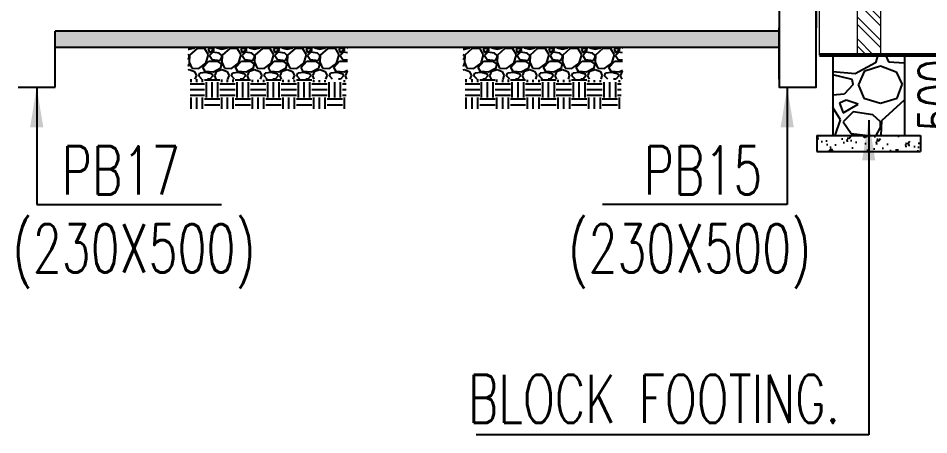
# Model space of a CAD drawing. Header units: millimetres. Extents: x 2659630 to 6742168, y -2425387 to -732288.
# Drawn here: x 3306699 to 3312358, y -1113815 to -1111224 of the extents above; entities that cross this region are included whole.
import ezdxf
from ezdxf.enums import TextEntityAlignment as Align

# ---------------------------------------------------------------- set-up
doc = ezdxf.new("R2010")
doc.units = ezdxf.units.MM
doc.header["$PDMODE"] = 35
doc.header["$PDSIZE"] = -25
for name, color, linetype in [('A-EARTH FILL', 1, 'Continuous'), ('A-RCC LINE', 6, 'Continuous'), ('A-RUBBLE', 1, 'Continuous'), ('S-BEAM NO', 3, 'Continuous'), ('S-CONCRET LINE', 4, 'Continuous'), ('S-DIM-1', 5, 'Continuous'), ('S-PCC', 9, 'Continuous')]:
    doc.layers.add(name, color=color, linetype=linetype)
for name, color, linetype, lineweight in [('A-PLASTER', 50, 'Continuous', 0), ('A-WALL', 113, 'Continuous', 9), ('A-WALL-PATT', 111, 'Continuous', 0)]:
    doc.layers.add(name, color=color, linetype=linetype, lineweight=lineweight)
doc.styles.add('ROMANS', font='r.shx', dxfattribs={"width": 0.7})
doc.dimstyles.new('dim33.33', dxfattribs={"dimtxt": 250, "dimasz": 250, "dimexe": 200, "dimexo": 200, "dimgap": 100, "dimtad": 1, "dimdec": 0, "dimlfac": 0.333331133, "dimzin": 0, "dimdsep": 46, "dimtxsty": 'ROMANS', "dimcen": 0, "dimclrd": 5, "dimclre": 5, "dimclrt": 4, "dimadec": 0, "dimazin": 0, "dimtfac": 1, "dimtdec": 0, "dimtix": 1, "dimtofl": 0, "dimtmove": 2, "dimatfit": 3, "dimfxl": 1, "dimtolj": 1, "dimtzin": 0, "dimlwd": -1, "dimlwe": -1, "dimarcsym": 0})
pattern_1 = [(50, (15407.5900441329, 93741.42775669403), (182.1846689960039, -15.93908553890307), [19.05, -209.55]), (355, (15407.5900441329, 93741.42775669403), (-35.24282597566698, 191.05664288218), [15.24, -167.64]), (100.451, (15422.7720441329, 93740.09950669402), (146.9425016659593, 175.1166878202918), [16.19, -178.09]), (46.1842, (15407.5900441329, 93792.22775669403), (271.0790408921299, -42.04232793272715), [28.575, -314.325]), (96.6356, (15430.1799441329, 93788.72425669403), (237.4042344662371, 247.4255558900492), [24.285, -267.135]), (351.1840000000001, (15407.5900441329, 93792.22775669403), (237.4046058139339, 247.4251178605977), [22.86, -251.46]), (21, (15432.9900441329, 93779.52775669403), (151.6148798353833, -102.2655185167625), [19.05, -209.55]), (326.0000000000001, (15432.9900441329, 93779.52775669403), (61.80202834764709, 184.1879661223193), [15.24, -167.64]), (71.4514, (15445.6245441329, 93771.00565669403), (213.4164907701244, 81.92285771605742), [16.19, -178.09]), (37.50000000000001, (15407.5900441329, 93741.42775669403), (3.088603250591817, 84.55503887315311), [0, -165.608, 0, -170.18, 0, -168.275]), (7.499999999999999, (15407.5900441329, 93741.42775669403), (66.81966251030575, 100.1805748181195), [0, -97.028, 0, -161.798, 0, -64.135]), (327.5, (15350.9480441329, 93741.42775669403), (135.5905951668714, -5.728743992673458), [0, -63.5, 0, -198.12, 0, -262.89]), (317.5, (15325.5480441329, 93741.42775669403), (148.129181386018, 25.42649103333301), [0, -82.54999999999998, 0, -131.572, 0, -186.69])]

# ---------------------------------------------------------------- blocks, each defined once
blk = doc.blocks.new('*D2147')
at = {"layer": 'Defpoints', "color": 0, "ltscale": 1200}
for p in [(3312207.017683135, -1111453.74834042), (3312207.017683135, -1111953.74834042), (3312644.693756588, -1111953.74834042)]:
    blk.add_point(p, dxfattribs=at)
at = {"layer": 'S-DIM-1', "color": 5}
for p, q in [((3312644.693756588, -1111203.74834042), (3312644.693756588, -1110953.74834042)), ((3312407.017683135, -1111453.74834042), (3312844.693756588, -1111453.74834042)), ((3312407.017683135, -1111953.74834042), (3312844.693756588, -1111953.74834042)), ((3312644.693756588, -1112203.74834042), (3312644.693756588, -1112453.74834042))]:
    blk.add_line(p, q, dxfattribs=at)
at = {"layer": 'S-DIM-1', "color": 5, "ltscale": 1200}
for points in [[(3312603.027089922, -1111203.74834042), (3312686.360423255, -1111203.74834042), (3312644.693756588, -1111453.74834042)], [(3312686.360423255, -1112203.74834042), (3312603.027089922, -1112203.74834042), (3312644.693756588, -1111953.74834042)]]:
    blk.add_solid(points, dxfattribs=at)
at = {"layer": 'S-DIM-1', "color": 4, "ltscale": 1200, "insert": (3312419.693756588, -1111703.74834042), "char_height": 250, "attachment_point": 5, "rotation": 90, "style": 'ROMANS'}
blk.add_mtext('\\A1;{500}', dxfattribs=at)

msp = doc.modelspace()

# ---------------------------------------------------------------- hatches: boundary and pattern name
at = {"layer": 'A-EARTH FILL'}
h = msp.add_hatch(dxfattribs=at)
h.set_pattern_fill('EARTH', color=256, scale=15, angle=90)
h.set_pattern_definition([(90, (4152902.718067348, -1164009.157207027), (-95.25, 95.25), [95.25, -95.25]), (90, (4152866.999317348, -1164009.157207027), (-95.25, 95.25), [95.25, -95.25]), (90, (4152831.280567348, -1164009.157207027), (-95.25, 95.25), [95.25, -95.25]), (180, (4152819.374317348, -1163997.250957027), (-95.25, -95.25), [95.25, -95.25]), (180, (4152819.374317348, -1163961.532207027), (-95.25, -95.25), [95.25, -95.25]), (180, (4152819.374317348, -1163925.813457027), (-95.25, -95.25), [95.25, -95.25])])
h.paths.add_polyline_path([(3308737.035461169, -1111788.196795037), (3308737.035461169, -1111610.576889622), (3307767.035461169, -1111603.748287263), (3307767.035461169, -1111788.196795037)])
h = msp.add_hatch(dxfattribs=at)
h.set_pattern_fill('EARTH', color=256, scale=15, angle=90)
h.set_pattern_definition([(90, (4154612.709899995, -1164009.157207027), (-95.25, 95.25), [95.25, -95.25]), (90, (4154576.991149995, -1164009.157207027), (-95.25, 95.25), [95.25, -95.25]), (90, (4154541.272399995, -1164009.157207027), (-95.25, 95.25), [95.25, -95.25]), (180, (4154529.366149995, -1163997.250957027), (-95.25, -95.25), [95.25, -95.25]), (180, (4154529.366149995, -1163961.532207027), (-95.25, -95.25), [95.25, -95.25]), (180, (4154529.366149995, -1163925.813457027), (-95.25, -95.25), [95.25, -95.25])])
h.paths.add_polyline_path([(3310447.027293816, -1111788.196795037), (3310447.027293816, -1111610.576889622), (3309477.027293816, -1111603.748287263), (3309477.027293816, -1111788.196795037)])
at = {"layer": 'A-RUBBLE'}
h = msp.add_hatch(dxfattribs=at)
h.set_pattern_fill('GRAVEL', color=256, scale=8)
h.set_pattern_definition([(228.0127875, (3154083.990586549, -1163805.957207026), (-1625.600000127665, -1828.799999886543), [27.3377152, -2706.4386911652]), (184.9697409999996, (3154065.702586549, -1163826.277207027), (2438.39999903524, 203.2000115758339), [46.91237759999985, -4644.323911481901]), (132.5104471, (3154018.966586549, -1163830.341207027), (2032.000000858199, -2235.199999219677), [33.0785216, -3274.777823528]), (267.273689, (3153939.718586549, -1163881.141207027), (203.200000425578, 4063.999999978651), [42.72036159999975, -4229.314994059007]), (292.83365418, (3153937.686586549, -1163923.813207027), (-1016.000000085073, 2438.399999964437), [41.89069599999975, -4147.184619627487]), (357.2736889999999, (3153953.942586549, -1163962.421207027), (-4063.999999978651, 203.2000004255783), [42.72036159999975, -4229.314994059007]), (37.69424047, (3153996.614586549, -1163964.453207027), (-2641.599999882872, -2032.000000152033), [56.49549279999999, -5593.049225139761]), (72.25532837, (3154041.318586549, -1163929.909207026), (1422.400000382343, 4470.399999878308), [53.3375616, -5280.4205281524]), (121.42956562, (3154057.574586549, -1163879.109207027), (-1625.60000023065, 2641.599999858081), [42.86504, -4243.643655896961]), (175.2363583, (3154035.222586549, -1163842.533207027), (2235.199999967962, -203.2000003511405), [48.93706239999975, -2397.914955999984]), (222.3974377999999, (3153986.454586549, -1163838.469207027), (-2438.399999921973, -2235.200000085119), [63.2862336, -6265.341800974159]), (138.81407483, (3154140.886586549, -1163883.173207026), (-1422.399999914681, 1219.200000099135), [21.6003632, -2138.44526594752]), (171.4692344, (3154124.630586549, -1163868.949207027), (2641.600000071172, -406.3999995389874), [41.0945584, -4068.3711197632]), (225, (3154083.990586549, -1163862.853207027), (0, -203.2000000000191), [28.7367472, -258.63144867424]), (203.1985905099998, (3154069.766586549, -1163838.469207027), (1016.000000027687, 406.3999999287467), [15.47530559999995, -1532.049789511513]), (291.80140949, (3154055.542586549, -1163844.565207026), (-203.2000000425197, 609.5999999858298), [21.8852496, -1072.3802392]), (30.96375653, (3154063.670586549, -1163864.885207027), (609.6000000149106, 406.39999997769), [35.54557279999975, -1149.303852232792]), (161.56505118, (3154094.150586549, -1163846.597207027), (406.4000000106066, -203.1999999787003), [25.7029712, -616.87184934624]), (16.389540334, (3153937.686586549, -1163844.565207026), (2032.000000000012, 609.6000000000195), [36.00704, -3564.70613380312]), (70.34617594, (3153972.230586549, -1163834.405207027), (-812.8000000743452, -2235.199999973633), [30.2079152, -2990.577254256]), (293.19859051, (3154094.150586549, -1163805.957207026), (-406.399999929061, 1016.000000028423), [30.95040799999988, -1516.574687111512]), (343.6104596700001, (3154106.342586549, -1163834.405207027), (-2032.000000042583, 609.5999998578287), [36.00703999999975, -3564.706133803184]), (339.44395478, (3153937.686586549, -1163970.549207027), (-1015.999999999989, 406.4000000000168), [34.72281599999974, -1701.418745048472]), (294.7751406, (3153970.198586549, -1163982.741207026), (-1016.000001209354, 2235.199999450181), [29.0937696, -2880.2874704576]), (66.80140949, (3154096.182586549, -1164009.157207027), (406.3999999361839, 1016.000000025544), [30.950408, -1516.57468711152]), (17.35402464, (3154108.374586549, -1163980.709207027), (-2641.599999947442, -812.8000001705971), [34.06261920000001, -3372.190078416]), (69.44395478, (3153996.614586549, -1164009.157207027), (-406.4000000070769, -1015.999999997171), [17.361408, -1718.78015304848]), (101.309932474, (3154083.990586549, -1164009.157207027), (-203.200000000032, 812.8000000000295), [10.361168, -1025.75959716208]), (165.963756532, (3154081.958586549, -1163998.997207026), (609.599999999961, -203.1999999999892), [41.89069600000001, -795.92436712552]), (186.0090059599996, (3154041.318586549, -1163988.837207027), (2031.99999998923, 203.2000001063483), [38.8213599999998, -3843.309189066948]), (303.69006753, (3154063.670586549, -1163883.173207026), (-203.2000000282375, 406.3999999858962), [29.3059104, -703.3421087744]), (353.15722659, (3154079.926586549, -1163907.557207027), (3454.400000021255, -406.3999998191515), [51.1645408, -5065.28072520248]), (60.9453959, (3154130.726586549, -1163913.653207026), (-812.8000000223749, -1422.39999998722), [20.9206592, -2071.1513854488]), (90, (3154140.886586549, -1163895.365207027), (-203.2, 203.2), [12.192, -191.008]), (120.25643716, (3154037.254586549, -1163982.741207026), (812.7999999005732, -1422.400000056784), [28.22935679999994, -2794.715261855993]), (48.01278749999999, (3154023.030586549, -1163958.357207027), (1625.600000134027, 1828.799999880816), [54.6754304, -2679.1009759652]), (0, (3154059.606586549, -1163917.717207027), (203.2, 203.2), [52.832, -150.368]), (325.3048465, (3154112.438586549, -1163917.717207027), (2032.000000769722, -1422.399998900366), [32.1287648, -3180.7453379312]), (254.0546040999999, (3154138.854586549, -1163936.005207026), (-203.1999999858045, -812.8000000035797), [29.5863264, -1449.73200310176]), (207.64597536, (3154130.726586549, -1163964.453207027), (-3860.800000141868, -2031.99999973046), [48.17160799999974, -4768.997153835007]), (175.42607874, (3154088.054586549, -1163986.805207027), (-2641.599999999906, 203.1999999999582), [50.96235679999999, -5045.2677164992])])
h.paths.add_polyline_path([(3308744.887052846, -1111403.748287263), (3307754.887052846, -1111403.748287263), (3307754.887052846, -1111603.748287263), (3308744.887052846, -1111603.748287263)])
h = msp.add_hatch(dxfattribs=at)
h.set_pattern_fill('GRAVEL', color=256, scale=8)
h.set_pattern_definition([(228.0127875, (3155793.982419197, -1163805.957207026), (-1625.600000127665, -1828.799999886543), [27.3377152, -2706.4386911652]), (184.9697409999996, (3155775.694419197, -1163826.277207027), (2438.39999903524, 203.2000115758339), [46.91237759999985, -4644.323911481901]), (132.5104471, (3155728.958419197, -1163830.341207027), (2032.000000858199, -2235.199999219677), [33.0785216, -3274.777823528]), (267.273689, (3155649.710419197, -1163881.141207027), (203.200000425578, 4063.999999978651), [42.72036159999975, -4229.314994059007]), (292.83365418, (3155647.678419197, -1163923.813207027), (-1016.000000085073, 2438.399999964437), [41.89069599999975, -4147.184619627487]), (357.2736889999999, (3155663.934419197, -1163962.421207027), (-4063.999999978651, 203.2000004255783), [42.72036159999975, -4229.314994059007]), (37.69424047, (3155706.606419197, -1163964.453207027), (-2641.599999882872, -2032.000000152033), [56.49549279999999, -5593.049225139761]), (72.25532837, (3155751.310419197, -1163929.909207026), (1422.400000382343, 4470.399999878308), [53.3375616, -5280.4205281524]), (121.42956562, (3155767.566419197, -1163879.109207027), (-1625.60000023065, 2641.599999858081), [42.86504, -4243.643655896961]), (175.2363583, (3155745.214419197, -1163842.533207027), (2235.199999967962, -203.2000003511405), [48.93706239999975, -2397.914955999984]), (222.3974377999999, (3155696.446419197, -1163838.469207027), (-2438.399999921973, -2235.200000085119), [63.2862336, -6265.341800974159]), (138.81407483, (3155850.878419197, -1163883.173207026), (-1422.399999914681, 1219.200000099135), [21.6003632, -2138.44526594752]), (171.4692344, (3155834.622419197, -1163868.949207027), (2641.600000071172, -406.3999995389874), [41.0945584, -4068.3711197632]), (225, (3155793.982419197, -1163862.853207027), (0, -203.2000000000191), [28.7367472, -258.63144867424]), (203.1985905099998, (3155779.758419197, -1163838.469207027), (1016.000000027687, 406.3999999287467), [15.47530559999995, -1532.049789511513]), (291.80140949, (3155765.534419197, -1163844.565207026), (-203.2000000425197, 609.5999999858298), [21.8852496, -1072.3802392]), (30.96375653, (3155773.662419197, -1163864.885207027), (609.6000000149106, 406.39999997769), [35.54557279999975, -1149.303852232792]), (161.56505118, (3155804.142419197, -1163846.597207027), (406.4000000106066, -203.1999999787003), [25.7029712, -616.87184934624]), (16.389540334, (3155647.678419197, -1163844.565207026), (2032.000000000012, 609.6000000000195), [36.00704, -3564.70613380312]), (70.34617594, (3155682.222419197, -1163834.405207027), (-812.8000000743452, -2235.199999973633), [30.2079152, -2990.577254256]), (293.19859051, (3155804.142419197, -1163805.957207026), (-406.399999929061, 1016.000000028423), [30.95040799999988, -1516.574687111512]), (343.6104596700001, (3155816.334419196, -1163834.405207027), (-2032.000000042583, 609.5999998578287), [36.00703999999975, -3564.706133803184]), (339.44395478, (3155647.678419197, -1163970.549207027), (-1015.999999999989, 406.4000000000168), [34.72281599999974, -1701.418745048472]), (294.7751406, (3155680.190419197, -1163982.741207026), (-1016.000001209354, 2235.199999450181), [29.0937696, -2880.2874704576]), (66.80140949, (3155806.174419197, -1164009.157207027), (406.3999999361839, 1016.000000025544), [30.950408, -1516.57468711152]), (17.35402464, (3155818.366419197, -1163980.709207027), (-2641.599999947442, -812.8000001705971), [34.06261920000001, -3372.190078416]), (69.44395478, (3155706.606419197, -1164009.157207027), (-406.4000000070769, -1015.999999997171), [17.361408, -1718.78015304848]), (101.309932474, (3155793.982419197, -1164009.157207027), (-203.200000000032, 812.8000000000295), [10.361168, -1025.75959716208]), (165.963756532, (3155791.950419197, -1163998.997207026), (609.599999999961, -203.1999999999892), [41.89069600000001, -795.92436712552]), (186.0090059599996, (3155751.310419197, -1163988.837207027), (2031.99999998923, 203.2000001063483), [38.8213599999998, -3843.309189066948]), (303.69006753, (3155773.662419197, -1163883.173207026), (-203.2000000282375, 406.3999999858962), [29.3059104, -703.3421087744]), (353.15722659, (3155789.918419197, -1163907.557207027), (3454.400000021255, -406.3999998191515), [51.1645408, -5065.28072520248]), (60.9453959, (3155840.718419197, -1163913.653207026), (-812.8000000223749, -1422.39999998722), [20.9206592, -2071.1513854488]), (90, (3155850.878419197, -1163895.365207027), (-203.2, 203.2), [12.192, -191.008]), (120.25643716, (3155747.246419196, -1163982.741207026), (812.7999999005732, -1422.400000056784), [28.22935679999994, -2794.715261855993]), (48.01278749999999, (3155733.022419197, -1163958.357207027), (1625.600000134027, 1828.799999880816), [54.6754304, -2679.1009759652]), (0, (3155769.598419197, -1163917.717207027), (203.2, 203.2), [52.832, -150.368]), (325.3048465, (3155822.430419197, -1163917.717207027), (2032.000000769722, -1422.399998900366), [32.1287648, -3180.7453379312]), (254.0546040999999, (3155848.846419197, -1163936.005207026), (-203.1999999858045, -812.8000000035797), [29.5863264, -1449.73200310176]), (207.64597536, (3155840.718419197, -1163964.453207027), (-3860.800000141868, -2031.99999973046), [48.17160799999974, -4768.997153835007]), (175.42607874, (3155798.046419197, -1163986.805207027), (-2641.599999999906, 203.1999999999582), [50.96235679999999, -5045.2677164992])])
h.paths.add_polyline_path([(3310454.878885493, -1111403.748287263), (3309464.878885493, -1111403.748287263), (3309464.878885493, -1111603.748287263), (3310454.878885493, -1111603.748287263)])
h = msp.add_hatch(dxfattribs=at)
h.set_pattern_fill('GRAVEL', color=256, scale=24)
h.set_pattern_definition([(228.0127874999996, (2866265.88315484, -1265259.412027205), (-4876.800000382994, -5486.399999659629), [82.01314560000002, -8119.316073495601]), (184.9697409999993, (2866211.019154842, -1265320.372027205), (7315.199997105721, 609.6000347275017), [140.7371327999994, -13932.97173444569]), (132.5104471, (2866070.811154841, -1265332.564027205), (6096.000002574598, -6705.59999765903), [99.2355648, -9824.333470583999]), (267.273689, (2865833.067154841, -1265484.964027205), (609.600001276734, 12191.99999993595), [128.1610847999988, -12687.944982177]), (292.83365418, (2865826.97115484, -1265612.980027205), (-3048.000000255218, 7315.19999989331), [125.6720879999991, -12441.55385888245]), (357.2736889999999, (2865875.739154841, -1265728.804027205), (-12191.99999993595, 609.6000012767347), [128.1610847999988, -12687.944982177]), (37.69424047, (2866003.755154842, -1265734.900027205), (-7924.799999648614, -6096.000000456099), [169.4864784, -16779.14767541928]), (72.25532837, (2866137.867154841, -1265631.268027205), (4267.20000114703, 13411.19999963493), [160.0126848, -15841.2615844572]), (121.42956562, (2866186.635154841, -1265478.868027205), (-4876.800000691948, 7924.799999574245), [128.59512, -12730.93096769088]), (175.2363583, (2866119.579154843, -1265369.140027205), (6705.599999903886, -609.6000010534215), [146.8111871999988, -7193.744867999942]), (222.3974377999999, (2865973.275154841, -1265356.948027205), (-7315.199999765919, -6705.600000255358), [189.8587008, -18796.02540292248]), (138.81407483, (2866436.571154841, -1265491.060027205), (-4267.199999744042, 3657.600000297403), [64.80108959999998, -6415.33579784256]), (171.4692344, (2866387.803154842, -1265448.388027205), (7924.800000213518, -1219.199998616962), [123.2836752, -12205.1133592896]), (225, (2866265.88315484, -1265430.100027205), (0, -609.6000000000574), [86.2102416, -775.89434602272]), (203.1985905099998, (2866223.211154842, -1265356.948027205), (3048.000000083061, 1219.19999978624), [46.42591679999973, -4596.149368534525]), (291.80140949, (2866180.539154842, -1265375.236027205), (-609.600000127559, 1828.799999957489), [65.6557488, -3217.1407176]), (30.96375653, (2866204.923154841, -1265436.196027205), (1828.800000044732, 1219.19999993307), [106.6367183999991, -3447.911556698372]), (161.56505118, (2866296.363154841, -1265381.332027205), (1219.20000003182, -609.5999999361009), [77.1089136, -1850.61554803872]), (16.389540334, (2865826.97115484, -1265375.236027205), (6096.000000000035, 1828.800000000058), [108.02112, -10694.11840140936]), (70.34617594, (2865930.603154841, -1265344.756027205), (-2438.400000223036, -6705.599999920898), [90.62374559999999, -8971.731762767999]), (293.19859051, (2866296.363154841, -1265259.412027205), (-1219.199999787183, 3048.000000085269), [92.8512239999994, -4549.724061334521]), (343.6104596700001, (2866332.93915484, -1265344.756027205), (-6096.000000127749, 1828.799999573486), [108.0211199999991, -10694.11840140952]), (339.44395478, (2865826.97115484, -1265753.188027205), (-3047.999999999967, 1219.20000000005), [104.1684479999991, -5104.256235145403]), (294.7751406, (2865924.507154842, -1265789.764027205), (-3048.000003628063, 6705.599998350543), [87.28130879999999, -8640.8624113728]), (66.80140949, (2866302.459154841, -1265869.012027205), (1219.199999808552, 3048.000000076633), [92.851224, -4549.724061334559]), (17.35402463999999, (2866339.035154841, -1265783.668027205), (-7924.799999842325, -2438.400000511791), [102.1878576, -10116.570235248]), (69.44395478, (2866003.755154842, -1265869.012027205), (-1219.200000021231, -3047.999999991512), [52.08422399999998, -5156.34045914544]), (101.309932474, (2866265.88315484, -1265869.012027205), (-609.600000000096, 2438.400000000089), [31.083504, -3077.27879148624]), (165.963756532, (2866259.787154841, -1265838.532027205), (1828.799999999883, -609.5999999999676), [125.672088, -2387.77310137656]), (186.0090059599993, (2866137.867154841, -1265808.052027205), (6095.999999967688, 609.6000003190449), [116.4640799999993, -11529.92756720083]), (303.69006753, (2866204.923154841, -1265491.060027205), (-609.6000000847125, 1219.199999957689), [87.91773119999999, -2110.0263263232]), (353.15722659, (2866253.691154842, -1265564.212027205), (10363.20000006376, -1219.199999457454), [153.4936224, -15195.84217560744]), (60.9453959, (2866406.091154841, -1265582.500027205), (-2438.400000067125, -4267.199999961661), [62.76197759999999, -6213.454156346399]), (90, (2866436.571154841, -1265527.636027205), (-609.5999999999999, 609.5999999999999), [36.576, -573.0239999999999]), (120.25643716, (2866125.67515484, -1265789.764027205), (2438.399999701719, -4267.200000170351), [84.68807039999967, -8384.145785567956]), (48.01278749999999, (2866083.003154841, -1265716.612027206), (4876.800000402081, 5486.399999642449), [164.0262912, -8037.302927895599]), (0, (2866192.731154841, -1265594.692027205), (609.5999999999999, 609.5999999999999), [158.496, -451.104]), (325.3048465, (2866351.227154841, -1265594.692027205), (6096.000002309167, -4267.199996701099), [96.3862944, -9542.236013793601]), (254.0546040999999, (2866430.47515484, -1265649.556027205), (-609.5999999574136, -2438.400000010739), [88.7589792, -4349.19600930528]), (207.64597536, (2866406.091154841, -1265734.900027205), (-11582.4000004256, -6095.99999919138), [144.5148239999988, -14306.991461505]), (175.42607874, (2866278.075154842, -1265801.956027205), (-7924.799999999719, 609.5999999998747), [152.8870704, -15135.8031494976])])
h.paths.add_polyline_path([(3311761.841534621, -1111953.74834982), (3311761.841534621, -1111453.748374795), (3312207.017683135, -1111453.748374795), (3312207.017683135, -1111953.74834042)])
at = {"layer": 'A-WALL-PATT'}
h = msp.add_hatch(dxfattribs=at)
h.set_pattern_fill('ANSI32', color=256, scale=10, angle=89.99999999999999, style=0)
h.set_pattern_definition([(135, (-1917.406333744992, 100380.2506432867), (-67.35192090801866, -67.35192090801866), []), (135, (-1917.406333744992, 100425.1519432867), (-67.35192090801866, -67.35192090801866), [])])
h.paths.add_polyline_path([(3311911.84153462, -1111453.748346653), (3312057.017683135, -1111453.748343587), (3312057.017683135, -1111153.743948988), (3312042.0176833, -1111153.743951223), (3311926.84153462, -1111153.743968382), (3311911.84153462, -1111153.743970617), (3311911.84153462, -1111453.748346653)])
at = {"layer": 'S-PCC'}
h = msp.add_hatch(dxfattribs=at)
h.set_pattern_fill('AR-CONC', color=256, style=0)
h.set_pattern_definition(pattern_1)
h.paths.add_polyline_path([(3311428.642920507, -1111303.744706504), (3306928.642292265, -1111303.744706504), (3306928.642292265, -1111403.748634751), (3311428.642920507, -1111403.748551345)])
h = msp.add_hatch(dxfattribs=at)
h.set_pattern_fill('AR-CONC', color=256, style=0)
h.set_pattern_definition(pattern_1)
h.paths.add_polyline_path([(3311661.841534621, -1111953.748351932), (3311661.841534621, -1112053.748351932), (3312307.017683135, -1112053.748338309), (3312307.017683135, -1111953.748338309)])

# ---------------------------------------------------------------- linework, layer by layer
at = {"const_width": 25}
msp.add_lwpolyline([(3311678.642349877, -1111453.748374795), (3312895.944874103, -1111453.748374795)], dxfattribs=at)
at = {"layer": 'A-PLASTER'}
msp.add_line((3311678.642349877, -1111453.748374795), (3311678.642349877, -1107433.766575849), dxfattribs=at)
at = {"layer": 'A-RCC LINE'}
msp.add_line((3311658.642349877, -1111153.744706504), (3311658.642349877, -1111283.744706504), dxfattribs=at)
at = {"layer": 'A-WALL'}
for p, q in [((3311658.642349877, -1111603.744706504), (3311658.642349877, -1110576.846747172)), ((3311911.84153462, -1111153.743968383), (3311911.84153462, -1111453.748346653)), ((3312057.017683135, -1111153.743948239), (3312057.017683135, -1111453.748343587))]:
    msp.add_line(p, q, dxfattribs=at)
at = {"layer": 'S-CONCRET LINE'}
for p, q in [((3311428.642920507, -1111303.744706504), (3306928.642292265, -1111303.744706504)), ((3306928.642292265, -1111653.745324234), (3306928.642292265, -1111303.744706504)), ((3311428.642349877, -1111603.744706504), (3311428.642349877, -1111283.744706504)), ((3311761.841534621, -1111453.74834982), (3311761.841534621, -1111953.74834982)), ((3312207.017683135, -1111453.74834042), (3312207.017683135, -1111953.74834042)), ((3306698.642292265, -1111653.745324234), (3306928.642292265, -1111653.745324234)), ((3311661.841534621, -1111953.748351932), (3312307.017683135, -1111953.748338309))]:
    msp.add_line(p, q, dxfattribs=at)
msp.add_lwpolyline([(3311658.642920507, -1111153.74472259), (3311428.642920507, -1111153.74472259), (3311428.642920507, -1111653.74472259), (3311658.642920507, -1111653.74472259)], close=True, dxfattribs=at)
at = {"layer": 'S-PCC'}
for p, q in [((3311661.841534621, -1111953.748351932), (3311661.841534621, -1112053.748351932)), ((3312307.017683135, -1111953.748338309), (3312307.017683135, -1112053.748338309)), ((3311661.841534621, -1112053.748351932), (3312307.017683135, -1112053.748338309))]:
    msp.add_line(p, q, dxfattribs=at)
msp.add_lwpolyline([(3306928.639599617, -1111403.748634751), (3311428.642920507, -1111403.748551345)], dxfattribs=at)

# ---------------------------------------------------------------- texts
at = {"layer": 'S-BEAM NO', "style": 'ROMANS', "width": 0.7}
for s, p in [('PB17', (3307337.293943083, -1112170.160192362)), ('PB15', (3310954.281716907, -1112170.160192362)), ('(230X500)', (3307418.945010149, -1112655.525468595)), ('(230X500)', (3310872.630649841, -1112655.525468595))]:
    msp.add_text(s, height=300, dxfattribs=at).set_placement(p, align=Align.MIDDLE_CENTER)
at = {"layer": 'S-DIM-1', "color": 4, "ltscale": 2500, "insert": (3310650.050400916, -1113591.558022225), "char_height": 300, "attachment_point": 5, "rotation": 359.9999953955722, "style": 'ROMANS'}
msp.add_mtext('{\\A1;BLOCK FOOTING.}', dxfattribs=at)

# ---------------------------------------------------------------- dimensions: what is measured, and where the dimension line sits
at = {"layer": 'S-DIM-1'}
dim = msp.add_linear_dim(base=(3312644.693756588, -1111953.74834042), p1=(3312207.017683135, -1111453.74834042), p2=(3312207.017683135, -1111953.74834042), angle=90, text='{500}', dimstyle='dim33.33', dxfattribs=at)
dim.commit()
dim.dimension.update_dxf_attribs({"geometry": '*D2147', "text_midpoint": (3312419.693756588, -1111703.74834042)})

# ---------------------------------------------------------------- leaders
for points in [[(3306813.642292265, -1111653.745324234), (3306813.642292265, -1112383.866001422), (3307961.694366606, -1112383.866001422)], [(3306813.642292265, -1111653.745324234), (3306813.642292265, -1112383.866001422), (3307961.694366606, -1112383.866001422)], [(3306813.642292265, -1111653.745324234), (3306813.642292265, -1112383.866001422), (3307961.694366606, -1112383.866001422)], [(3311477.933367725, -1111653.745324234), (3311477.933367725, -1112383.866001422), (3310329.881293384, -1112383.866001422)], [(3311477.933367725, -1111653.745324234), (3311477.933367725, -1112383.866001422), (3310329.881293384, -1112383.866001422)], [(3311477.933367725, -1111653.745324234), (3311477.933367725, -1112383.866001422), (3310329.881293384, -1112383.866001422)], [(3311984.429608878, -1111858.91252572), (3311984.429608878, -1113815.381967771), (3309545.576469562, -1113815.381967771)], [(3311984.429608878, -1111858.91252572), (3311984.429608878, -1113815.381967771), (3309545.576469562, -1113815.381967771)], [(3311984.429608878, -1111858.91252572), (3311984.429608878, -1113815.381967771), (3309545.576469562, -1113815.381967771)]]:
    msp.add_leader(points, dimstyle='dim33.33', dxfattribs=at)

doc.saveas('drawing.dxf')
